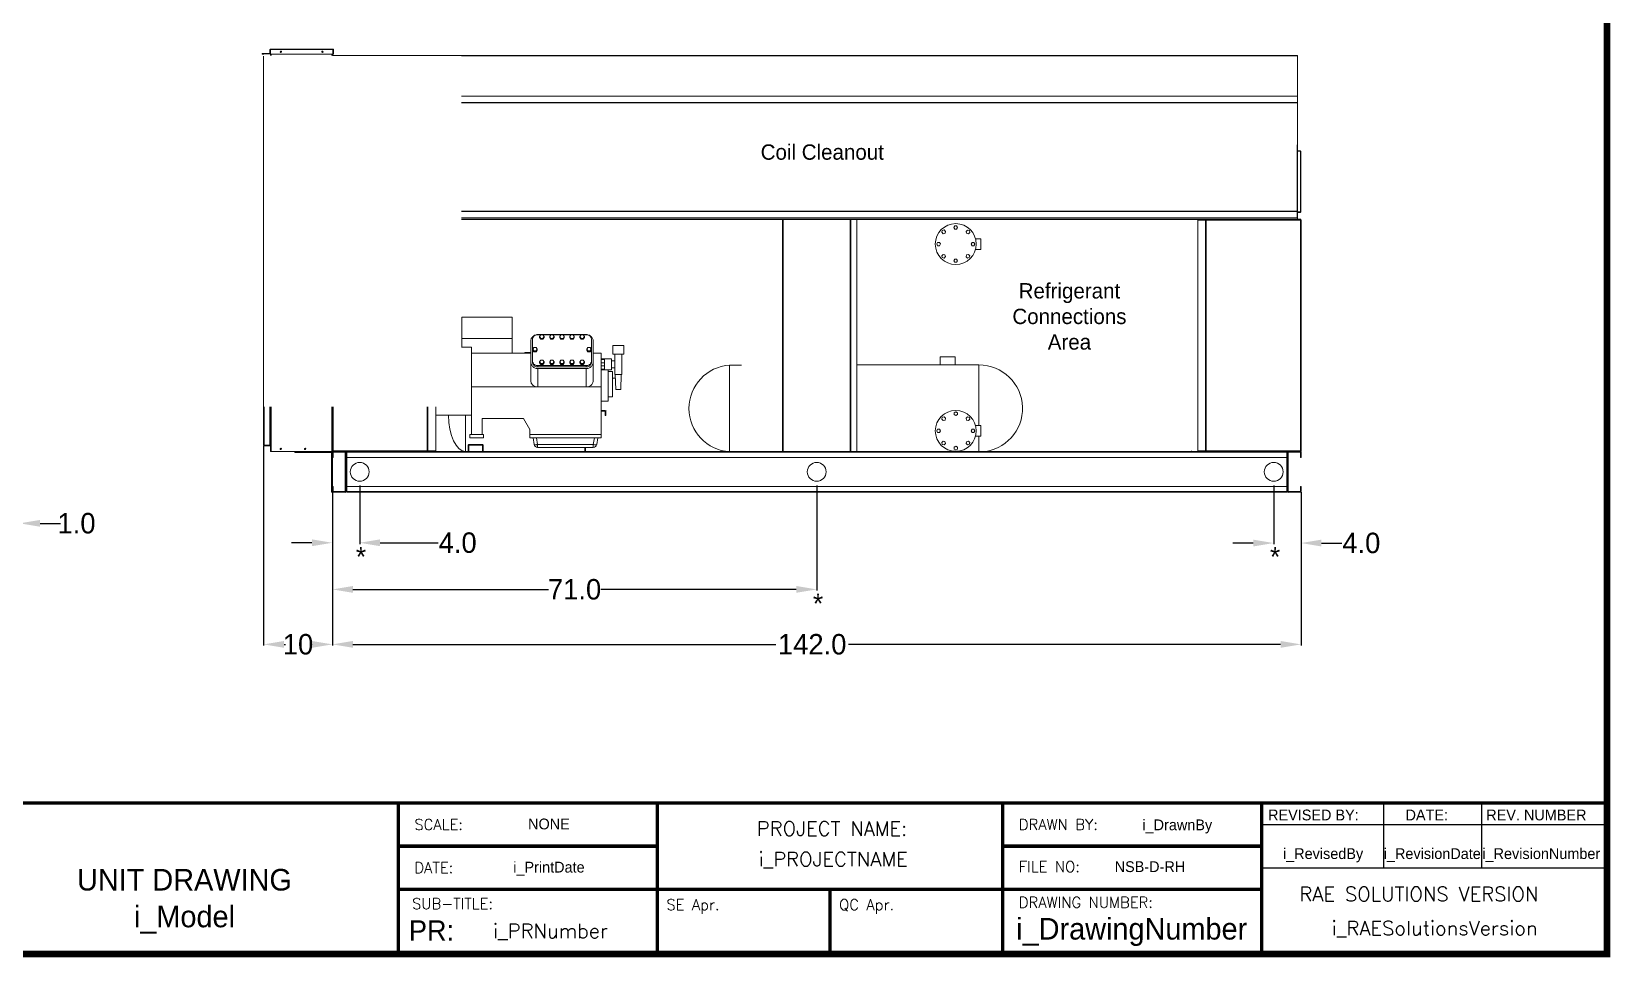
# Model space of a CAD drawing. Header units: inches. Extents: x 2530 to 2947, y -286 to -23.
# Drawn here: x 2711.5 to 2943, y -280.6 to -144.8 of the extents above; entities that cross this region are included whole.
import ezdxf
from ezdxf.enums import TextEntityAlignment as Align

# ---------------------------------------------------------------- set-up
doc = ezdxf.new("R2010")
doc.units = ezdxf.units.IN
doc.header["$MEASUREMENT"] = 0
doc.header["$PDSIZE"] = -1
doc.layers.add('L128', color=7, linetype='Continuous')
doc.styles.add('SIMPLEX', font='SIMPLEX')
doc.dimstyles.get("Standard").update_dxf_attribs({"dimtxt": 3, "dimasz": 3, "dimexe": 0.18, "dimexo": 0.0625, "dimgap": 0.09, "dimtad": 0, "dimtih": 1, "dimtoh": 1, "dimdec": 1, "dimzin": 0, "dimdsep": 46, "dimtxsty": 'Standard', "dimcen": 0.09, "dimadec": 0, "dimazin": 0, "dimtfac": 1, "dimtdec": 1, "dimtofl": 0, "dimtmove": 0, "dimatfit": 3, "dimfxl": 1, "dimtolj": 1, "dimtzin": 0, "dimarcsym": 0})

# ---------------------------------------------------------------- blocks, each defined once
blk = doc.blocks.new('*D8')
at = {"color": 0, "lineweight": -2}
for p, q in [((2755.63, -212.49), (2755.63, -220)), ((2759.63, -213.49), (2759.63, -220)), ((2752.63, -219.82), (2749.63, -219.82)), ((2762.63, -219.82), (2771.15, -219.82))]:
    blk.add_line(p, q, dxfattribs=at)
at = {"color": 0}
for points in [[(2752.63, -219.32), (2752.63, -220.32), (2755.63, -219.82)], [(2762.63, -219.32), (2762.63, -220.32), (2759.63, -219.82)]]:
    blk.add_solid(points, dxfattribs=at)
at = {"layer": 'Defpoints', "color": 0}
for p in [(2755.63, -212.42), (2759.63, -213.42), (2755.63, -219.82)]:
    blk.add_point(p, dxfattribs=at)
at = {"color": 0, "insert": (2773.99, -219.82), "char_height": 3, "attachment_point": 5}
blk.add_mtext('\\A1;4.0', dxfattribs=at)
blk = doc.blocks.new('*D9')
at = {"color": 0, "lineweight": -2}
for p, q in [((2745.55, -205.58), (2745.55, -234.9)), ((2755.63, -212.49), (2755.63, -234.9)), ((2748.55, -234.72), (2748.75, -234.72)), ((2752.63, -234.72), (2752.43, -234.72))]:
    blk.add_line(p, q, dxfattribs=at)
at = {"color": 0}
for points in [[(2748.55, -234.22), (2748.55, -235.22), (2745.55, -234.72)], [(2752.63, -234.22), (2752.63, -235.22), (2755.63, -234.72)]]:
    blk.add_solid(points, dxfattribs=at)
at = {"layer": 'Defpoints', "color": 0}
for p in [(2745.55, -205.52), (2755.63, -212.42), (2745.55, -234.72)]:
    blk.add_point(p, dxfattribs=at)
at = {"color": 0, "insert": (2750.59, -234.72), "char_height": 3, "attachment_point": 5}
blk.add_mtext('\\A1;10', dxfattribs=at)
blk = doc.blocks.new('*D10')
at = {"color": 0, "lineweight": -2}
for p, q in [((2897.62, -212.38), (2897.62, -220.04)), ((2893.62, -213.49), (2893.62, -220.04)), ((2890.62, -219.86), (2887.62, -219.86)), ((2900.62, -219.86), (2903.62, -219.86))]:
    blk.add_line(p, q, dxfattribs=at)
at = {"color": 0}
for points in [[(2890.62, -219.36), (2890.62, -220.36), (2893.62, -219.86)], [(2900.62, -219.36), (2900.62, -220.36), (2897.62, -219.86)]]:
    blk.add_solid(points, dxfattribs=at)
at = {"layer": 'Defpoints', "color": 0}
for p in [(2897.62, -212.32), (2893.62, -213.42), (2897.62, -219.86)]:
    blk.add_point(p, dxfattribs=at)
at = {"color": 0, "insert": (2906.46, -219.86), "char_height": 3, "attachment_point": 5}
blk.add_mtext('\\A1;4.0', dxfattribs=at)
blk = doc.blocks.new('*D11')
at = {"color": 0, "lineweight": -2}
for p, q in [((2755.63, -216.32), (2755.63, -234.9)), ((2897.62, -216.27), (2897.62, -234.9)), ((2758.63, -234.72), (2820.62, -234.72)), ((2894.62, -234.72), (2831.3, -234.72))]:
    blk.add_line(p, q, dxfattribs=at)
at = {"color": 0}
for points in [[(2758.63, -234.22), (2758.63, -235.22), (2755.63, -234.72)], [(2894.62, -234.22), (2894.62, -235.22), (2897.62, -234.72)]]:
    blk.add_solid(points, dxfattribs=at)
at = {"layer": 'Defpoints', "color": 0}
for p in [(2755.63, -216.26), (2897.62, -216.21), (2897.62, -234.72)]:
    blk.add_point(p, dxfattribs=at)
at = {"color": 0, "insert": (2825.96, -234.72), "char_height": 3, "attachment_point": 5}
blk.add_mtext('\\A1;142.0', dxfattribs=at)
blk = doc.blocks.new('*D7')
at = {"color": 0, "lineweight": -2}
for p, q in [((2709.78, -212.55), (2709.78, -217.15)), ((2708.78, -213.49), (2708.78, -217.15)), ((2705.78, -216.97), (2702.78, -216.97)), ((2712.78, -216.97), (2715.78, -216.97))]:
    blk.add_line(p, q, dxfattribs=at)
at = {"color": 0}
for points in [[(2705.78, -216.47), (2705.78, -217.47), (2708.78, -216.97)], [(2712.78, -216.47), (2712.78, -217.47), (2709.78, -216.97)]]:
    blk.add_solid(points, dxfattribs=at)
at = {"layer": 'Defpoints', "color": 0}
for p in [(2709.78, -212.49), (2708.78, -213.42), (2709.78, -216.97)]:
    blk.add_point(p, dxfattribs=at)
at = {"color": 0, "insert": (2718.12, -216.97), "char_height": 3, "attachment_point": 5}
blk.add_mtext('\\A1;1.0', dxfattribs=at)
blk = doc.blocks.new('*D2')
at = {"color": 0, "lineweight": -2}
for p, q in [((2755.63, -212.49), (2755.63, -226.84)), ((2826.62, -213.49), (2826.62, -226.84)), ((2758.63, -226.66), (2787.29, -226.66)), ((2823.62, -226.66), (2794.97, -226.66))]:
    blk.add_line(p, q, dxfattribs=at)
at = {"color": 0}
for points in [[(2758.63, -226.16), (2758.63, -227.16), (2755.63, -226.66)], [(2823.62, -226.16), (2823.62, -227.16), (2826.62, -226.66)]]:
    blk.add_solid(points, dxfattribs=at)
at = {"layer": 'Defpoints', "color": 0}
for p in [(2755.63, -212.42), (2826.62, -213.42), (2826.62, -226.66)]:
    blk.add_point(p, dxfattribs=at)
at = {"color": 0, "insert": (2791.13, -226.66), "char_height": 3, "attachment_point": 5}
blk.add_mtext('\\A1;71.0', dxfattribs=at)

msp = doc.modelspace()

# ---------------------------------------------------------------- linework, layer by layer
at = {"color": 7, "lineweight": 25}
for p, q in [((2942.47, -280.13), (2942.47, -27)), ((2765.28, -257.98), (2891.84, -257.98)), ((2765.28, -280.13), (2765.28, -257.98)), ((2803.25, -257.98), (2803.25, -280.13)), ((2853.87, -257.98), (2853.87, -270.63)), ((2891.84, -257.98), (2891.84, -280.13)), ((2891.84, -257.98), (2942.47, -257.98)), ((2891.84, -257.98), (2891.84, -261.14)), ((2909.71, -257.98), (2909.71, -267.47)), ((2924.09, -257.98), (2924.09, -267.47)), ((2891.84, -261.14), (2942.47, -261.14)), ((2803.25, -264.31), (2765.28, -264.31)), ((2853.87, -264.31), (2891.84, -264.31)), ((2853.87, -270.63), (2853.87, -264.31)), ((2891.84, -267.47), (2942.47, -267.47)), ((2891.84, -270.63), (2765.28, -270.63)), ((2828.56, -270.63), (2828.56, -280.13)), ((2853.87, -270.63), (2853.87, -280.13))]:
    msp.add_line(p, q, dxfattribs=at)
at = {"color": 7, "linetype": 'Continuous', "lineweight": 15}
for p, q in [((2849.91, -175.23), (2850.67, -175.23)), ((2850.67, -175.23), (2850.67, -176.8)), ((2850.67, -176.8), (2849.91, -176.8)), ((2849.91, -202.63), (2850.67, -202.63)), ((2850.67, -202.63), (2850.67, -204.19)), ((2850.67, -204.19), (2849.91, -204.19))]:
    msp.add_line(p, q, dxfattribs=at)
at = {"color": 7}
for p, q in [((2759.63, -211.42), (2759.63, -213.42)), ((2759.63, -211.42), (2759.63, -213.42)), ((2826.62, -211.42), (2826.62, -213.42)), ((2893.62, -211.42), (2893.62, -213.42)), ((2893.62, -211.42), (2893.62, -213.42))]:
    msp.add_line(p, q, dxfattribs=at)
at = {"color": 7, "lineweight": 25}
for points, const_width in [([(2537.47, -280.13), (2942.47, -280.13), (2942.47, -27), (2537.47, -27), (2537.47, -280.13)], 1.01), ([(2942.47, -257.98), (2638.72, -257.98), (2638.72, -280.13)], 0.506), ([(2765.28, -257.98), (2765.28, -280.13)], 0.506), ([(2803.25, -257.98), (2803.25, -280.13)], 0.506), ([(2853.87, -257.98), (2853.87, -280.13)], 0.506), ([(2891.84, -280.13), (2891.84, -257.98), (2942.47, -257.98)], 0.506), ([(2803.25, -264.31), (2765.28, -264.31)], 0.506), ([(2891.84, -264.31), (2853.87, -264.31), (2853.87, -280.13)], 0.506), ([(2891.84, -270.63), (2765.28, -270.63)], 0.506), ([(2828.56, -270.63), (2828.56, -280.13)], 0.506)]:
    msp.add_lwpolyline(points, dxfattribs=dict(at, const_width=const_width))
at = {"color": 7, "linetype": 'Continuous', "lineweight": 15}
for points in [[(2846.71, -173.57), (2846.85, -173.82), (2847.13, -173.82), (2847.27, -173.57), (2847.13, -173.33), (2846.85, -173.33)], [(2844.77, -176), (2844.63, -175.76), (2844.35, -175.76), (2844.21, -176), (2844.35, -176.25), (2844.63, -176.25)], [(2845.43, -174.42), (2845.5, -174.15), (2845.3, -173.95), (2845.03, -174.02), (2844.96, -174.29), (2845.16, -174.49)], [(2848.6, -174.43), (2848.87, -174.5), (2849.07, -174.3), (2849, -174.03), (2848.73, -173.96), (2848.53, -174.16)], [(2849.26, -176.02), (2849.4, -176.26), (2849.68, -176.26), (2849.82, -176.02), (2849.68, -175.77), (2849.4, -175.77)], [(2845.42, -177.59), (2845.15, -177.52), (2844.95, -177.72), (2845.03, -177.99), (2845.3, -178.06), (2845.49, -177.86)], [(2846.71, -178.45), (2846.85, -178.21), (2847.13, -178.21), (2847.27, -178.45), (2847.13, -178.69), (2846.85, -178.69)], [(2848.59, -177.6), (2848.52, -177.87), (2848.72, -178.07), (2848.99, -178), (2849.06, -177.73), (2848.86, -177.53)], [(2845.43, -201.82), (2845.5, -201.55), (2845.3, -201.35), (2845.03, -201.42), (2844.96, -201.69), (2845.16, -201.89)], [(2844.77, -203.4), (2844.63, -203.16), (2844.35, -203.16), (2844.21, -203.4), (2844.35, -203.65), (2844.63, -203.65)], [(2848.6, -201.83), (2848.87, -201.9), (2849.07, -201.7), (2849, -201.43), (2848.73, -201.36), (2848.53, -201.56)], [(2849.26, -203.42), (2849.4, -203.66), (2849.68, -203.66), (2849.82, -203.42), (2849.68, -203.17), (2849.4, -203.17)], [(2845.42, -204.99), (2845.15, -204.92), (2844.95, -205.12), (2845.03, -205.39), (2845.3, -205.46), (2845.49, -205.26)], [(2848.59, -205), (2848.52, -205.27), (2848.72, -205.47), (2848.99, -205.4), (2849.06, -205.13), (2848.86, -204.93)]]:
    msp.add_lwpolyline(points, close=True, dxfattribs=at)
for centre in [(2847.01, -176.01), (2847.01, -203.41)]:
    msp.add_circle(centre, 3, dxfattribs=at)
at = {"color": 7, "lineweight": 25}
msp.add_point((2891.84, -280.13), dxfattribs=at)
at = {"layer": 'L128', "color": 7, "linetype": 'Continuous', "lineweight": 15}
for p, q in [((2745.58, -148.08), (2745.33, -148.09)), ((2745.33, -148.09), (2745.34, -148.16)), ((2745.58, -148.08), (2746.48, -148.04)), ((2745.58, -148.08), (2745.59, -148.15)), ((2745.59, -148.15), (2746.48, -148.11)), ((2746.56, -147.5), (2746.48, -147.5)), ((2746.48, -148.04), (2746.48, -147.5)), ((2746.56, -148.04), (2746.48, -148.04)), ((2746.48, -148.04), (2746.48, -148.11)), ((2746.55, -148.37), (2746.55, -148.04)), ((2746.56, -147.5), (2746.56, -147.42)), ((2746.56, -147.42), (2755.7, -147.42)), ((2755.7, -147.5), (2746.56, -147.5)), ((2746.56, -148.17), (2746.56, -147.5)), ((2746.56, -148.04), (2746.56, -147.5)), ((2746.56, -147.56), (2746.56, -147.56)), ((2755.7, -147.42), (2755.7, -147.5)), ((2755.7, -147.5), (2755.7, -148.17)), ((2755.7, -147.5), (2755.7, -148.17)), ((2755.78, -147.5), (2755.7, -147.5)), ((2755.78, -147.5), (2755.78, -148.17)), ((2745.59, -148.15), (2745.34, -148.16)), ((2745.55, -148.48), (2745.55, -205.52)), ((2745.55, -148.48), (2745.55, -205.52)), ((2755.7, -148.17), (2746.56, -148.17)), ((2746.63, -148.17), (2746.63, -148.37)), ((2755.55, -148.17), (2755.55, -148.37)), ((2755.63, -148.17), (2755.63, -148.37)), ((2755.63, -148.37), (2767.5, -148.37)), ((2755.78, -148.17), (2755.7, -148.17)), ((2767.58, -148.37), (2897.08, -148.37)), ((2774.55, -148.42), (2897.08, -148.42)), ((2897.08, -148.42), (2897.08, -148.37)), ((2897.08, -162.43), (2897.08, -148.42)), ((2774.55, -154.34), (2897.03, -154.34)), ((2774.55, -155.26), (2897.03, -155.26)), ((2774.55, -155.26), (2897.03, -155.26)), ((2774.55, -155.26), (2897.03, -155.26)), ((2774.55, -155.31), (2897.03, -155.31)), ((2897.03, -161.46), (2897.03, -162.38)), ((2897.03, -162.38), (2897.03, -162.43)), ((2897.03, -162.38), (2897.03, -162.38)), ((2897.03, -162.43), (2897.08, -162.43)), ((2897.03, -162.43), (2897.03, -171.21)), ((2897.08, -162.36), (2897.52, -162.36)), ((2897.08, -162.41), (2897.52, -162.41)), ((2897.08, -162.41), (2897.52, -162.41)), ((2897.08, -162.43), (2897.08, -171.21)), ((2897.52, -162.41), (2897.52, -162.36)), ((2897.52, -171.31), (2897.52, -162.41)), ((2897.52, -162.41), (2897.57, -162.41)), ((2897.57, -162.41), (2897.57, -171.31)), ((2774.55, -171.21), (2897.03, -171.21)), ((2774.55, -171.26), (2897.03, -171.26)), ((2774.55, -171.26), (2897.03, -171.26)), ((2897.08, -171.21), (2897.03, -171.21)), ((2897.03, -171.21), (2897.03, -171.26)), ((2897.03, -171.26), (2897.03, -171.26)), ((2897.03, -171.26), (2897.03, -172.18)), ((2897.08, -172.37), (2897.08, -171.21)), ((2774.55, -172.18), (2897.03, -172.18)), ((2774.55, -172.37), (2896.83, -172.37)), ((2774.55, -172.37), (2897.08, -172.37)), ((2774.55, -172.42), (2896.83, -172.42)), ((2821.62, -172.42), (2821.62, -206.42)), ((2821.62, -172.42), (2821.62, -206.42)), ((2821.73, -172.42), (2821.73, -206.42)), ((2831.52, -172.42), (2831.52, -206.42)), ((2831.62, -172.42), (2831.62, -206.42)), ((2831.63, -206.42), (2831.63, -172.42)), ((2832.52, -206.42), (2832.52, -172.42)), ((2882.48, -206.32), (2882.48, -172.53)), ((2882.48, -172.53), (2883.62, -172.53)), ((2883.62, -172.53), (2883.62, -206.32)), ((2883.73, -172.53), (2883.62, -172.53)), ((2883.62, -206.32), (2883.62, -172.53)), ((2883.62, -172.53), (2883.62, -172.53)), ((2883.73, -172.42), (2883.73, -172.53)), ((2883.73, -172.53), (2883.73, -206.32)), ((2897.52, -172.53), (2883.73, -172.53)), ((2896.83, -172.37), (2896.83, -172.42)), ((2896.83, -172.37), (2897.08, -172.37)), ((2896.83, -172.42), (2896.94, -172.42)), ((2897.51, -172.42), (2896.94, -172.42)), ((2897.52, -171.31), (2897.08, -171.31)), ((2897.52, -171.31), (2897.08, -171.31)), ((2897.52, -171.36), (2897.08, -171.36)), ((2897.08, -172.36), (2897.33, -172.36)), ((2897.08, -172.37), (2897.08, -172.42)), ((2897.08, -172.37), (2897.08, -172.37)), ((2897.33, -172.36), (2897.33, -172.42)), ((2897.33, -172.36), (2897.58, -172.36)), ((2897.51, -172.42), (2897.58, -172.42)), ((2897.51, -172.42), (2897.52, -172.42)), ((2897.57, -171.31), (2897.52, -171.31)), ((2897.52, -171.36), (2897.52, -171.31)), ((2897.52, -172.53), (2897.52, -172.42)), ((2897.52, -172.53), (2897.52, -206.32)), ((2897.62, -172.53), (2897.52, -172.53)), ((2897.58, -172.36), (2897.58, -172.42)), ((2897.62, -172.53), (2897.62, -206.32)), ((2774.61, -186.72), (2781.98, -186.72)), ((2774.61, -189.85), (2774.61, -186.72)), ((2781.98, -189.85), (2781.98, -186.72)), ((2792.84, -189.29), (2785.72, -189.29)), ((2792.84, -189.31), (2785.72, -189.31)), ((2786, -189.59), (2786.16, -189.34)), ((2786.16, -189.84), (2786, -189.59)), ((2786, -189.59), (2786, -189.73)), ((2786.16, -189.97), (2786, -189.73)), ((2786.16, -189.34), (2786.48, -189.34)), ((2786.48, -189.34), (2786.65, -189.59)), ((2786.65, -189.59), (2786.48, -189.84)), ((2786.65, -189.73), (2786.48, -189.97)), ((2786.65, -189.59), (2786.65, -189.73)), ((2787.48, -189.59), (2787.64, -189.34)), ((2787.64, -189.84), (2787.48, -189.59)), ((2787.48, -189.59), (2787.48, -189.73)), ((2787.64, -189.97), (2787.48, -189.73)), ((2787.64, -189.34), (2787.96, -189.34)), ((2787.96, -189.34), (2788.13, -189.59)), ((2788.13, -189.59), (2787.96, -189.84)), ((2788.13, -189.73), (2787.96, -189.97)), ((2788.13, -189.59), (2788.13, -189.73)), ((2788.96, -189.59), (2789.12, -189.34)), ((2789.12, -189.84), (2788.96, -189.59)), ((2788.96, -189.59), (2788.96, -189.73)), ((2789.12, -189.97), (2788.96, -189.73)), ((2789.12, -189.34), (2789.45, -189.34)), ((2789.45, -189.34), (2789.61, -189.59)), ((2789.61, -189.59), (2789.45, -189.84)), ((2789.61, -189.73), (2789.45, -189.97)), ((2789.61, -189.59), (2789.61, -189.73)), ((2790.44, -189.59), (2790.6, -189.34)), ((2790.44, -189.59), (2790.44, -189.73)), ((2790.6, -189.84), (2790.44, -189.59)), ((2790.6, -189.97), (2790.44, -189.73)), ((2790.6, -189.34), (2790.93, -189.34)), ((2790.93, -189.34), (2791.09, -189.59)), ((2791.09, -189.59), (2790.93, -189.84)), ((2791.09, -189.73), (2790.93, -189.97)), ((2791.09, -189.59), (2791.09, -189.73)), ((2791.92, -189.59), (2792.08, -189.34)), ((2791.92, -189.59), (2791.92, -189.73)), ((2792.08, -189.84), (2791.92, -189.59)), ((2792.08, -189.97), (2791.92, -189.73)), ((2792.08, -189.34), (2792.41, -189.34)), ((2792.41, -189.34), (2792.57, -189.59)), ((2792.57, -189.59), (2792.41, -189.84)), ((2792.57, -189.73), (2792.41, -189.97)), ((2792.57, -189.59), (2792.57, -189.73)), ((2776.02, -191.11), (2774.55, -191.11)), ((2774.61, -191.11), (2774.61, -189.85)), ((2774.61, -189.85), (2781.98, -189.85)), ((2776.02, -196.18), (2776.02, -191.11)), ((2784.72, -192), (2776.02, -192)), ((2781.98, -192), (2781.98, -189.85)), ((2783.85, -191.93), (2783.85, -192)), ((2783.85, -191.93), (2784.72, -191.93)), ((2784.72, -190.18), (2784.72, -193.38)), ((2784.97, -189.97), (2784.97, -193.17)), ((2785, -191.43), (2785.16, -191.19)), ((2785.16, -191.68), (2785, -191.43)), ((2785, -191.43), (2785, -191.57)), ((2785.16, -191.82), (2785, -191.57)), ((2785.16, -191.19), (2785.49, -191.19)), ((2785.16, -191.68), (2785.16, -191.82)), ((2785.48, -191.69), (2785.16, -191.68)), ((2785.48, -191.82), (2785.16, -191.82)), ((2785.65, -191.44), (2785.48, -191.69)), ((2785.65, -191.57), (2785.48, -191.82)), ((2785.48, -191.69), (2785.48, -191.82)), ((2785.49, -191.19), (2785.65, -191.44)), ((2785.65, -191.44), (2785.65, -191.57)), ((2786.48, -189.84), (2786.16, -189.84)), ((2786.16, -189.84), (2786.16, -189.97)), ((2786.48, -189.97), (2786.16, -189.97)), ((2786.48, -189.84), (2786.48, -189.97)), ((2787.96, -189.84), (2787.64, -189.84)), ((2787.64, -189.84), (2787.64, -189.97)), ((2787.96, -189.97), (2787.64, -189.97)), ((2787.96, -189.84), (2787.96, -189.97)), ((2789.45, -189.84), (2789.12, -189.84)), ((2789.12, -189.84), (2789.12, -189.97)), ((2789.45, -189.97), (2789.12, -189.97)), ((2789.45, -189.84), (2789.45, -189.97)), ((2790.6, -189.84), (2790.6, -189.97)), ((2790.93, -189.84), (2790.6, -189.84)), ((2790.93, -189.97), (2790.6, -189.97)), ((2790.93, -189.84), (2790.93, -189.97)), ((2792.08, -189.84), (2792.08, -189.97)), ((2792.41, -189.84), (2792.08, -189.84)), ((2792.41, -189.97), (2792.08, -189.97)), ((2792.41, -189.84), (2792.41, -189.97)), ((2792.92, -191.44), (2793.08, -191.19)), ((2793.08, -191.69), (2792.92, -191.44)), ((2792.92, -191.44), (2792.92, -191.57)), ((2793.08, -191.82), (2792.92, -191.57)), ((2793.08, -191.19), (2793.4, -191.19)), ((2793.41, -191.68), (2793.08, -191.69)), ((2793.08, -191.69), (2793.08, -191.82)), ((2793.41, -191.82), (2793.08, -191.82)), ((2793.4, -191.19), (2793.57, -191.43)), ((2793.57, -191.43), (2793.41, -191.68)), ((2793.57, -191.57), (2793.41, -191.82)), ((2793.41, -191.68), (2793.41, -191.82)), ((2793.57, -191.43), (2793.57, -191.57)), ((2793.59, -193.17), (2793.59, -189.97)), ((2793.84, -193.38), (2793.84, -190.18)), ((2795.04, -192), (2793.84, -192)), ((2795.04, -196.97), (2795.04, -192)), ((2796.73, -190.91), (2796.73, -192.16)), ((2796.73, -190.91), (2798.35, -190.91)), ((2798.35, -192.16), (2798.35, -190.91)), ((2784.72, -193.38), (2784.72, -196.08)), ((2784.97, -193.17), (2784.97, -193.38)), ((2785.72, -193.84), (2785.72, -194.04)), ((2785.72, -193.84), (2792.84, -193.84)), ((2785.72, -194.04), (2792.84, -194.04)), ((2785.72, -194.26), (2792.84, -194.26)), ((2785.72, -194.26), (2785.72, -196.97)), ((2786, -193.28), (2786.16, -193.03)), ((2786, -193.28), (2786, -193.42)), ((2786.16, -193.53), (2786, -193.28)), ((2786.16, -193.67), (2786, -193.42)), ((2786.16, -193.03), (2786.48, -193.03)), ((2786.16, -193.53), (2786.16, -193.67)), ((2786.48, -193.53), (2786.16, -193.53)), ((2786.48, -193.67), (2786.16, -193.67)), ((2786.48, -193.03), (2786.65, -193.28)), ((2786.65, -193.28), (2786.48, -193.53)), ((2786.65, -193.42), (2786.48, -193.67)), ((2786.48, -193.53), (2786.48, -193.67)), ((2786.65, -193.28), (2786.65, -193.42)), ((2787.48, -193.28), (2787.64, -193.03)), ((2787.64, -193.53), (2787.48, -193.28)), ((2787.48, -193.28), (2787.48, -193.42)), ((2787.64, -193.67), (2787.48, -193.42)), ((2787.64, -193.03), (2787.96, -193.03)), ((2787.96, -193.53), (2787.64, -193.53)), ((2787.64, -193.53), (2787.64, -193.67)), ((2787.96, -193.67), (2787.64, -193.67)), ((2787.96, -193.03), (2788.13, -193.28)), ((2788.13, -193.28), (2787.96, -193.53)), ((2788.13, -193.42), (2787.96, -193.67)), ((2787.96, -193.53), (2787.96, -193.67)), ((2788.13, -193.28), (2788.13, -193.42)), ((2788.96, -193.28), (2789.12, -193.03)), ((2789.12, -193.53), (2788.96, -193.28)), ((2788.96, -193.28), (2788.96, -193.42)), ((2789.12, -193.67), (2788.96, -193.42)), ((2789.12, -193.03), (2789.45, -193.03)), ((2789.12, -193.53), (2789.12, -193.67)), ((2789.45, -193.53), (2789.12, -193.53)), ((2789.45, -193.67), (2789.12, -193.67)), ((2789.45, -193.03), (2789.61, -193.28)), ((2789.61, -193.28), (2789.45, -193.53)), ((2789.61, -193.42), (2789.45, -193.67)), ((2789.45, -193.53), (2789.45, -193.67)), ((2789.61, -193.28), (2789.61, -193.42)), ((2790.44, -193.28), (2790.6, -193.03)), ((2790.6, -193.53), (2790.44, -193.28)), ((2790.44, -193.28), (2790.44, -193.42)), ((2790.6, -193.67), (2790.44, -193.42)), ((2790.6, -193.03), (2790.93, -193.03)), ((2790.93, -193.53), (2790.6, -193.53)), ((2790.6, -193.53), (2790.6, -193.67)), ((2790.93, -193.67), (2790.6, -193.67)), ((2790.93, -193.03), (2791.09, -193.28)), ((2791.09, -193.28), (2790.93, -193.53)), ((2791.09, -193.42), (2790.93, -193.67)), ((2790.93, -193.53), (2790.93, -193.67)), ((2791.09, -193.28), (2791.09, -193.42)), ((2791.92, -193.28), (2792.08, -193.03)), ((2791.92, -193.28), (2791.92, -193.42)), ((2792.08, -193.53), (2791.92, -193.28)), ((2792.08, -193.67), (2791.92, -193.42)), ((2792.08, -193.03), (2792.41, -193.03)), ((2792.08, -193.53), (2792.08, -193.67)), ((2792.41, -193.53), (2792.08, -193.53)), ((2792.41, -193.67), (2792.08, -193.67)), ((2792.41, -193.03), (2792.57, -193.28)), ((2792.57, -193.28), (2792.41, -193.53)), ((2792.57, -193.42), (2792.41, -193.67)), ((2792.41, -193.53), (2792.41, -193.67)), ((2792.57, -193.28), (2792.57, -193.42)), ((2792.84, -193.84), (2792.84, -194.04)), ((2792.84, -194.26), (2792.84, -196.97)), ((2793.59, -193.17), (2793.59, -193.38)), ((2793.84, -193.38), (2793.84, -196.08)), ((2796.54, -192.85), (2795.04, -192.85)), ((2795.54, -192.95), (2795.04, -192.95)), ((2795.54, -193.44), (2795.04, -193.44)), ((2795.54, -193.87), (2795.04, -193.87)), ((2795.54, -194.36), (2795.04, -194.36)), ((2795.54, -192.95), (2795.54, -193.44)), ((2795.54, -193.44), (2795.54, -193.87)), ((2795.54, -193.87), (2795.54, -194.36)), ((2796.54, -192.85), (2796.54, -194.47)), ((2797.04, -193.16), (2796.54, -193.16)), ((2796.54, -194.16), (2797.04, -194.16)), ((2796.73, -192.16), (2798.35, -192.16)), ((2797.04, -193.33), (2797.04, -192.16)), ((2797.04, -193.33), (2797.04, -193.99)), ((2797.04, -195.16), (2797.04, -193.99)), ((2798.04, -195.16), (2798.04, -192.16)), ((2813.85, -193.76), (2813.85, -206.48)), ((2813.85, -193.76), (2815.62, -193.76)), ((2832.52, -193.74), (2850.41, -193.74)), ((2850.41, -193.74), (2850.41, -202.63)), ((2776.02, -196.18), (2776.02, -196.97)), ((2795.04, -194.47), (2796.54, -194.47)), ((2796.04, -194.47), (2796.04, -199.05)), ((2796.67, -194.68), (2796.04, -194.68)), ((2796.67, -194.68), (2796.67, -198.42)), ((2797.12, -195.67), (2796.67, -195.67)), ((2797.04, -195.16), (2798.04, -195.16)), ((2797.1, -195.16), (2797.18, -197.33)), ((2797.9, -197.33), (2797.98, -195.16)), ((2776.02, -196.97), (2776.02, -203.92)), ((2785.72, -196.97), (2776.02, -196.97)), ((2785.72, -196.97), (2792.84, -196.97)), ((2795.04, -196.97), (2792.84, -196.97)), ((2795.04, -203.92), (2795.04, -196.97)), ((2796.04, -198.42), (2796.67, -198.42)), ((2797.9, -197.33), (2797.18, -197.33)), ((2745.63, -199.87), (2745.63, -205.52)), ((2745.63, -199.87), (2745.63, -205.52)), ((2746.48, -205.02), (2746.48, -199.87)), ((2746.48, -199.87), (2746.48, -205.52)), ((2746.48, -205.02), (2746.48, -199.87)), ((2746.48, -199.87), (2746.48, -205.52)), ((2746.55, -206.42), (2746.55, -199.87)), ((2746.55, -206.42), (2746.55, -199.87)), ((2746.63, -199.87), (2746.63, -206.42)), ((2746.63, -199.87), (2746.63, -206.42)), ((2755.55, -199.87), (2755.55, -206.42)), ((2755.63, -199.87), (2755.63, -206.42)), ((2755.73, -199.87), (2755.73, -206.32)), ((2769.52, -199.87), (2769.52, -206.32)), ((2769.63, -199.87), (2769.63, -206.32)), ((2769.63, -206.32), (2769.63, -199.87)), ((2770.77, -206.32), (2770.77, -199.87)), ((2770.77, -201.11), (2776.02, -201.11)), ((2775.14, -201.11), (2775.14, -206.42)), ((2775.15, -201.11), (2775.15, -206.42)), ((2775.16, -201.11), (2775.16, -206.42)), ((2795.04, -199.05), (2796.04, -199.05)), ((2795.04, -200.42), (2795.25, -200.42)), ((2795.04, -200.53), (2795.25, -200.53)), ((2795.25, -200.42), (2795.25, -200.53)), ((2795.63, -200.42), (2795.25, -200.42)), ((2795.63, -200.53), (2795.25, -200.53)), ((2795.63, -200.42), (2795.63, -200.53)), ((2795.63, -200.53), (2795.73, -200.53)), ((2795.63, -201.17), (2795.63, -200.53)), ((2795.73, -201.17), (2795.63, -201.17)), ((2795.73, -201.17), (2795.73, -200.53)), ((2777.56, -201.58), (2781.43, -201.58)), ((2777.56, -203.92), (2777.56, -201.58)), ((2781.43, -201.58), (2783.64, -201.58)), ((2783.64, -201.58), (2784.55, -203.21)), ((2784.55, -203.21), (2784.55, -203.92)), ((2745.55, -205.52), (2745.63, -205.52)), ((2745.63, -205.52), (2746.48, -205.52)), ((2745.63, -205.52), (2745.63, -205.59)), ((2745.63, -205.52), (2746.55, -205.52)), ((2745.63, -205.59), (2746.55, -205.59)), ((2746.48, -205.02), (2746.55, -205.02)), ((2746.48, -205.02), (2746.48, -205.52)), ((2746.48, -205.52), (2746.55, -205.52)), ((2746.48, -205.52), (2746.48, -205.52)), ((2775.63, -205.53), (2775.52, -205.53)), ((2775.52, -205.53), (2775.52, -206.42)), ((2775.63, -205.42), (2775.63, -205.53)), ((2777.63, -205.42), (2775.63, -205.42)), ((2777.63, -205.53), (2775.63, -205.53)), ((2775.63, -205.53), (2775.63, -206.42)), ((2775.79, -204.42), (2775.79, -203.92)), ((2775.79, -203.92), (2777.79, -203.92)), ((2777.79, -204.42), (2775.79, -204.42)), ((2777.63, -205.53), (2777.63, -205.42)), ((2777.73, -205.53), (2777.63, -205.53)), ((2777.63, -206.42), (2777.63, -205.53)), ((2777.73, -206.42), (2777.73, -205.53)), ((2777.79, -203.92), (2777.79, -204.42)), ((2784.55, -203.92), (2795.04, -203.92)), ((2784.55, -204.42), (2784.55, -203.92)), ((2784.55, -204.42), (2795.04, -204.42)), ((2785.22, -205.42), (2785.04, -204.42)), ((2785.53, -204.42), (2785.71, -205.42)), ((2785.71, -205.42), (2793.87, -205.42)), ((2785.71, -205.42), (2785.71, -205.83)), ((2793.87, -205.83), (2785.71, -205.83)), ((2792.63, -206.42), (2792.63, -205.83)), ((2792.73, -206.42), (2792.73, -205.83)), ((2793.87, -205.42), (2794.05, -204.42)), ((2793.87, -205.83), (2793.87, -205.42)), ((2794.54, -204.42), (2794.37, -205.42)), ((2795.04, -204.42), (2795.04, -203.92)), ((2850.41, -204.19), (2850.41, -206.48)), ((2746.63, -206.42), (2746.55, -206.42)), ((2755.55, -206.42), (2746.63, -206.42)), ((2750.13, -206.42), (2750.13, -206.56)), ((2755.49, -206.56), (2750.13, -206.56)), ((2754.13, -206.56), (2753.63, -206.56)), ((2755.49, -206.42), (2755.49, -212.42)), ((2755.49, -206.42), (2755.49, -212.42)), ((2755.63, -206.42), (2755.55, -206.42)), ((2755.63, -206.32), (2755.73, -206.32)), ((2755.63, -206.42), (2755.63, -206.53)), ((2755.73, -206.53), (2755.63, -206.53)), ((2755.63, -206.53), (2755.63, -207.3)), ((2755.63, -207.3), (2755.63, -211.55)), ((2755.73, -207.3), (2755.63, -207.3)), ((2755.73, -206.32), (2769.52, -206.32)), ((2755.73, -206.32), (2755.73, -206.42)), ((2755.73, -206.42), (2755.73, -206.53)), ((2757.52, -206.42), (2755.73, -206.42)), ((2757.52, -206.53), (2755.73, -206.53)), ((2755.73, -206.53), (2755.73, -207.3)), ((2757.52, -206.42), (2769.52, -206.42)), ((2757.52, -206.53), (2757.52, -206.42)), ((2757.52, -212.32), (2757.52, -206.53)), ((2757.63, -206.53), (2757.52, -206.53)), ((2757.63, -206.53), (2757.63, -212.32)), ((2757.63, -206.53), (2757.73, -206.53)), ((2895.52, -206.42), (2757.73, -206.42)), ((2757.73, -206.42), (2757.73, -206.53)), ((2895.52, -206.53), (2757.73, -206.53)), ((2757.73, -206.53), (2757.73, -207.3)), ((2757.73, -206.53), (2757.73, -212.32)), ((2757.73, -206.53), (2757.73, -206.53)), ((2895.52, -207.3), (2757.73, -207.3)), ((2757.73, -211.55), (2757.73, -207.3)), ((2769.52, -206.32), (2769.52, -206.42)), ((2769.52, -206.32), (2769.63, -206.32)), ((2769.63, -206.32), (2769.63, -206.32)), ((2769.63, -206.32), (2770.77, -206.32)), ((2775.14, -206.42), (2775.15, -206.42)), ((2775.15, -206.42), (2775.16, -206.42)), ((2832.52, -206.42), (2820.73, -206.42)), ((2881.54, -206.42), (2881.54, -206.32)), ((2881.55, -206.42), (2881.55, -206.32)), ((2883.62, -206.32), (2882.48, -206.32)), ((2883.54, -206.32), (2883.61, -206.32)), ((2883.54, -206.32), (2883.54, -206.32)), ((2883.54, -206.32), (2883.54, -206.32)), ((2883.54, -206.32), (2883.54, -206.32)), ((2883.54, -206.32), (2883.54, -206.32)), ((2883.54, -206.32), (2883.54, -206.32)), ((2883.54, -206.32), (2883.54, -206.32)), ((2883.54, -206.32), (2883.54, -206.32)), ((2883.54, -206.32), (2883.54, -206.32)), ((2883.55, -206.32), (2883.55, -206.32)), ((2883.61, -206.32), (2883.73, -206.32)), ((2883.61, -206.42), (2883.61, -206.32)), ((2883.73, -206.32), (2883.62, -206.32)), ((2883.62, -206.32), (2883.62, -206.32)), ((2897.52, -206.32), (2883.73, -206.32)), ((2883.73, -206.32), (2883.73, -206.42)), ((2895.73, -206.42), (2883.73, -206.42)), ((2895.52, -206.42), (2895.52, -206.53)), ((2895.56, -206.43), (2895.52, -206.43)), ((2895.52, -206.53), (2895.52, -207.3)), ((2895.62, -206.53), (2895.52, -206.53)), ((2895.52, -212.32), (2895.52, -206.53)), ((2895.52, -206.53), (2895.52, -206.53)), ((2895.52, -211.55), (2895.52, -207.3)), ((2895.56, -206.43), (2895.56, -206.53)), ((2895.62, -212.32), (2895.62, -206.53)), ((2895.73, -206.53), (2895.62, -206.53)), ((2895.73, -206.42), (2895.73, -206.53)), ((2895.73, -206.42), (2897.52, -206.42)), ((2895.73, -212.32), (2895.73, -206.53)), ((2895.73, -206.53), (2897.52, -206.53)), ((2897.62, -206.32), (2897.52, -206.32)), ((2897.52, -206.32), (2897.52, -206.42)), ((2897.52, -206.42), (2897.62, -206.42)), ((2897.52, -206.53), (2897.52, -206.42)), ((2897.62, -206.53), (2897.52, -206.53)), ((2897.52, -206.53), (2897.52, -207.3)), ((2897.52, -207.3), (2897.62, -207.3)), ((2897.62, -206.42), (2897.62, -206.32)), ((2897.62, -206.32), (2897.62, -206.32)), ((2897.62, -206.53), (2897.62, -207.3)), ((2755.49, -212.42), (2755.63, -212.42)), ((2755.49, -212.42), (2755.49, -212.42)), ((2755.63, -211.55), (2755.73, -211.55)), ((2755.63, -211.55), (2755.63, -212.32)), ((2755.63, -212.32), (2755.63, -212.42)), ((2755.63, -212.32), (2755.73, -212.32)), ((2755.73, -211.55), (2755.73, -212.32)), ((2755.73, -212.32), (2755.73, -212.42)), ((2755.73, -212.32), (2757.52, -212.32)), ((2755.73, -212.42), (2757.52, -212.42)), ((2757.52, -212.32), (2757.63, -212.32)), ((2757.52, -212.42), (2757.52, -212.32)), ((2757.63, -212.32), (2757.73, -212.32)), ((2895.52, -211.55), (2757.73, -211.55)), ((2757.73, -211.55), (2757.73, -212.32)), ((2895.52, -212.32), (2757.73, -212.32)), ((2757.73, -212.32), (2757.73, -212.42)), ((2757.73, -212.32), (2757.73, -212.32)), ((2895.52, -212.42), (2757.73, -212.42)), ((2895.52, -211.55), (2895.52, -212.32)), ((2895.52, -212.32), (2895.52, -212.42)), ((2895.62, -212.32), (2895.52, -212.32)), ((2895.52, -212.32), (2895.52, -212.32)), ((2895.62, -212.32), (2895.73, -212.32)), ((2895.73, -212.32), (2895.73, -212.42)), ((2897.52, -212.32), (2895.73, -212.32)), ((2897.52, -212.42), (2895.73, -212.42)), ((2897.52, -211.55), (2897.52, -212.32)), ((2897.62, -211.55), (2897.52, -211.55)), ((2897.52, -212.32), (2897.62, -212.32)), ((2897.52, -212.42), (2897.52, -212.32)), ((2897.62, -211.55), (2897.62, -212.32))]:
    msp.add_line(p, q, dxfattribs=at)
at = {"layer": 'L128', "color": 7, "linetype": 'Continuous', "lineweight": 15, "flags": 128}
for points in [[(2785.72, -189.29), (2785.6, -189.3), (2785.48, -189.32), (2785.37, -189.35), (2785.26, -189.39), (2785.15, -189.45), (2785.06, -189.51), (2784.97, -189.59), (2784.9, -189.67), (2784.84, -189.77), (2784.79, -189.86), (2784.75, -189.97), (2784.73, -190.07), (2784.72, -190.18)], [(2785.72, -189.31), (2785.62, -189.31), (2785.51, -189.33), (2785.41, -189.37), (2785.32, -189.41), (2785.23, -189.47), (2785.16, -189.54), (2785.09, -189.61), (2785.04, -189.7), (2785, -189.78), (2784.98, -189.88), (2784.97, -189.97)], [(2793.84, -190.18), (2793.84, -190.07), (2793.82, -189.97), (2793.78, -189.86), (2793.73, -189.77), (2793.67, -189.67), (2793.59, -189.59), (2793.51, -189.51), (2793.41, -189.45), (2793.31, -189.39), (2793.2, -189.35), (2793.08, -189.32), (2792.96, -189.3), (2792.84, -189.29)], [(2793.59, -189.97), (2793.59, -189.88), (2793.56, -189.78), (2793.53, -189.7), (2793.48, -189.61), (2793.41, -189.54), (2793.34, -189.47), (2793.25, -189.41), (2793.16, -189.37), (2793.06, -189.33), (2792.95, -189.31), (2792.84, -189.31)], [(2784.72, -193.38), (2784.73, -193.48), (2784.75, -193.59), (2784.79, -193.69), (2784.84, -193.79), (2784.9, -193.88), (2784.97, -193.97), (2785.06, -194.04), (2785.15, -194.11), (2785.26, -194.16), (2785.37, -194.21), (2785.48, -194.24), (2785.6, -194.26), (2785.72, -194.26)], [(2784.97, -193.17), (2784.98, -193.27), (2785, -193.36), (2785.04, -193.45), (2785.09, -193.53), (2785.16, -193.61), (2785.23, -193.67), (2785.32, -193.73), (2785.41, -193.78), (2785.51, -193.81), (2785.62, -193.83), (2785.72, -193.84)], [(2784.97, -193.38), (2784.98, -193.47), (2785, -193.56), (2785.04, -193.65), (2785.09, -193.74), (2785.16, -193.81), (2785.23, -193.88), (2785.32, -193.94), (2785.41, -193.98), (2785.51, -194.02), (2785.62, -194.04), (2785.72, -194.04)], [(2792.84, -193.84), (2792.95, -193.83), (2793.06, -193.81), (2793.16, -193.78), (2793.25, -193.73), (2793.34, -193.67), (2793.41, -193.61), (2793.48, -193.53), (2793.53, -193.45), (2793.56, -193.36), (2793.59, -193.27), (2793.59, -193.17)], [(2792.84, -194.04), (2792.95, -194.04), (2793.06, -194.02), (2793.16, -193.98), (2793.25, -193.94), (2793.34, -193.88), (2793.41, -193.81), (2793.48, -193.74), (2793.53, -193.65), (2793.56, -193.56), (2793.59, -193.47), (2793.59, -193.38)], [(2792.84, -194.26), (2792.96, -194.26), (2793.08, -194.24), (2793.2, -194.21), (2793.31, -194.16), (2793.41, -194.11), (2793.51, -194.04), (2793.59, -193.97), (2793.67, -193.88), (2793.73, -193.79), (2793.78, -193.69), (2793.82, -193.59), (2793.84, -193.48), (2793.84, -193.38)], [(2784.72, -196.08), (2784.73, -196.19), (2784.75, -196.3), (2784.79, -196.4), (2784.84, -196.5), (2784.9, -196.59), (2784.97, -196.67), (2785.06, -196.75), (2785.15, -196.81), (2785.26, -196.87), (2785.37, -196.91), (2785.48, -196.94), (2785.6, -196.96), (2785.72, -196.97)], [(2792.84, -196.97), (2792.96, -196.96), (2793.08, -196.94), (2793.2, -196.91), (2793.31, -196.87), (2793.41, -196.81), (2793.51, -196.75), (2793.59, -196.67), (2793.67, -196.59), (2793.73, -196.5), (2793.78, -196.4), (2793.82, -196.3), (2793.84, -196.19), (2793.84, -196.08)], [(2785.22, -205.42), (2785.23, -205.43), (2785.25, -205.44), (2785.29, -205.45), (2785.34, -205.45), (2785.4, -205.45), (2785.47, -205.45), (2785.54, -205.44), (2785.62, -205.43), (2785.71, -205.42)], [(2793.87, -205.42), (2793.96, -205.43), (2794.04, -205.44), (2794.11, -205.45), (2794.18, -205.45), (2794.24, -205.45), (2794.29, -205.45), (2794.33, -205.44), (2794.36, -205.43), (2794.37, -205.42)], [(2883.61, -206.43), (2883.61, -206.41), (2883.61, -206.39), (2883.61, -206.37), (2883.61, -206.35), (2883.61, -206.34), (2883.61, -206.33), (2883.61, -206.32), (2883.61, -206.32)]]:
    msp.add_lwpolyline(points, dxfattribs=at)
at = {"layer": 'L128', "color": 7, "linetype": 'Continuous', "lineweight": 15}
for points in [[(2846.91, -192.55), (2844.7, -192.55), (2844.7, -193.74), (2846.91, -193.74)], [(2845.43, -201.82), (2845.5, -201.55), (2845.3, -201.35), (2845.03, -201.42), (2844.96, -201.69), (2845.16, -201.89)], [(2847.02, -201.17), (2847.26, -201.03), (2847.26, -200.75), (2847.02, -200.61), (2846.78, -200.75), (2846.78, -201.03)], [(2848.6, -201.83), (2848.87, -201.9), (2849.07, -201.7), (2849, -201.43), (2848.73, -201.36), (2848.53, -201.56)], [(2845.42, -204.99), (2845.15, -204.92), (2844.95, -205.12), (2845.03, -205.39), (2845.3, -205.46), (2845.49, -205.26)], [(2847.01, -205.65), (2846.76, -205.79), (2846.76, -206.07), (2847.01, -206.21), (2847.25, -206.07), (2847.25, -205.79)], [(2848.59, -205), (2848.52, -205.27), (2848.72, -205.47), (2848.99, -205.4), (2849.06, -205.13), (2848.86, -204.93)]]:
    msp.add_lwpolyline(points, close=True, dxfattribs=at)
for centre, radius in [((2748.09, -147.8), 0.0995), ((2754.17, -147.8), 0.0995), ((2847.01, -203.41), 3), ((2748.05, -206.05), 0.0995), ((2751.63, -206.05), 0.0995), ((2759.63, -209.42), 1.38), ((2826.62, -209.42), 1.38), ((2893.62, -209.42), 1.38)]:
    msp.add_circle(centre, radius, dxfattribs=at)
for centre, radius, start, end in [((2746.56, -147.5), 0.0757, 90, 180), ((2746.48, -148.04), 0.001, 272.5, 0), ((2746.48, -148.04), 0.0757, 272.5, 343.347), ((2746.56, -147.5), 0.001, 90, 180), ((2755.7, -147.5), 0.0757, 0, 90), ((2755.7, -147.5), 0.001, 0, 90), ((2897.52, -162.41), 0.0488, 0, 90), ((2897.52, -162.41), 0.001, 0, 90), ((2897.52, -171.31), 0.001, 270, 0), ((2897.52, -171.31), 0.0488, 270, 0), ((2814.26, -200.12), 6.37, 93.642, 266.358), ((2850.41, -200.12), 6.38, 273.642, 90), ((2795.63, -200.53), 0.106, 0, 90), ((2795.63, -200.53), 0.001, 0, 90), ((2745.63, -205.52), 0.0757, 180, 270), ((2745.63, -205.52), 0.001, 180, 270), ((2775.63, -205.53), 0.106, 90, 180), ((2775.63, -205.53), 0.001, 90, 180), ((2777.63, -205.53), 0.106, 0, 90), ((2777.63, -205.53), 0.001, 0, 90), ((2785.71, -205.33), 0.5, 190, 270), ((2793.87, -205.33), 0.5, 270, 350), ((2755.73, -206.53), 0.106, 90, 180), ((2755.73, -206.53), 0.001, 90, 180), ((2757.52, -206.53), 0.106, 360, 90), ((2757.52, -206.53), 0.001, 0, 90), ((2895.73, -206.53), 0.106, 90, 180), ((2895.73, -206.53), 0.001, 90, 180), ((2897.52, -206.53), 0.106, 0, 90), ((2897.52, -206.53), 0.001, 0, 90), ((2755.73, -212.32), 0.106, 180, 270), ((2755.73, -212.32), 0.001, 180, 270), ((2757.52, -212.32), 0.001, 270, 0), ((2757.52, -212.32), 0.106, 270, 0), ((2895.73, -212.32), 0.106, 180, 270), ((2895.73, -212.32), 0.001, 180, 270), ((2897.52, -212.32), 0.001, 270, 0), ((2897.52, -212.32), 0.106, 270, 0)]:
    msp.add_arc(centre, radius, start, end, dxfattribs=at)
msp.add_ellipse((2775.15, -201.05), major_axis=(0, 5.38), ratio=0.465116, start_param=1.582424, end_param=3.136731, dxfattribs=at)
for points, knots in [([(2897.52, -172.53), (2897.52, -172.51), (2897.51, -172.49), (2897.51, -172.45), (2897.51, -172.43), (2897.51, -172.42), (2897.51, -172.42)], [0, 0, 0, 0, 0.249999, 0.500009, 0.749998, 1, 1, 1, 1]), ([(2897.52, -172.42), (2897.53, -172.42), (2897.56, -172.43), (2897.59, -172.45), (2897.62, -172.49), (2897.62, -172.51), (2897.62, -172.53)], [0, 0, 0, 0, 0.249989, 0.499993, 0.749997, 1, 1, 1, 1]), ([(2755.63, -206.32), (2755.63, -206.33), (2755.63, -206.36), (2755.66, -206.4), (2755.69, -206.42), (2755.72, -206.42), (2755.73, -206.42)], [0, 0, 0, 0, 0.250001, 0.5, 0.75, 1, 1, 1, 1]), ([(2755.73, -206.42), (2755.73, -206.42), (2755.73, -206.42), (2755.73, -206.4), (2755.73, -206.36), (2755.73, -206.33), (2755.73, -206.32)], [0, 0, 0, 0, 0.250001, 0.499999, 0.75, 1, 1, 1, 1]), ([(2897.51, -206.42), (2897.51, -206.42), (2897.51, -206.42), (2897.51, -206.4), (2897.51, -206.36), (2897.52, -206.33), (2897.52, -206.32)], [0, 0, 0, 0, 0.250001, 0.499999, 0.75, 1, 1, 1, 1]), ([(2897.62, -206.32), (2897.62, -206.33), (2897.62, -206.36), (2897.59, -206.4), (2897.56, -206.42), (2897.53, -206.42), (2897.52, -206.42)], [0, 0, 0, 0, 0.250005, 0.499999, 0.750011, 1, 1, 1, 1])]:
    msp.add_open_spline(points, degree=3, knots=knots, dxfattribs=at)

# ---------------------------------------------------------------- texts
at = {"color": 7, "text_generation_flag": 2}
for p in [(2760.57, -223.31), (2894.57, -223.31), (2827.57, -230.17)]:
    msp.add_text('*', height=2.89, dxfattribs=at).set_placement(p)
at = {"color": 7, "lineweight": 25}
for s, p in [('REVISED BY:', (2892.79, -260.53)), ('DATE:', (2912.94, -260.53)), ('REV. NUMBER', (2924.77, -260.53))]:
    msp.add_text(s, height=1.582, dxfattribs=at).set_placement(p)
at = {"color": 7, "lineweight": 25, "style": 'SIMPLEX'}
for s, height, p in [('SCALE:', 1.582, (2767.65, -261.93)), ('DRAWN BY:', 1.582, (2856.25, -261.93)), ('DATE:', 1.582, (2767.65, -268.26)), ('FILE NO:', 1.582, (2856.25, -268.11)), ('RAE SOLUTIONS VERSION', 2.1009, (2897.39, -272.4)), ('SUB-TITLE:', 1.582, (2767.31, -273.54)), ('SE Apr.', 1.582, (2804.59, -273.69)), ('QC Apr.', 1.582, (2829.91, -273.69)), ('DRAWING NUMBER:', 1.582, (2856.25, -273.35))]:
    msp.add_text(s, height=height, dxfattribs=at).set_placement(p)
at = {"color": 7, "lineweight": 25}
for s, height, p in [('NONE', 1.582, (2787.37, -261.85)), ('i_DrawnBy', 1.582, (2879.48, -261.98)), ('i_RevisedBy', 1.582, (2900.85, -266.2)), ('i_RevisionDate', 1.582, (2916.86, -266.2)), ('i_RevisionNumber', 1.582, (2932.84, -266.2)), ('UNIT DRAWING', 3.1641, (2733.94, -270.82)), ('i_PrintDate', 1.582, (2787.37, -268.18)), ('NSB-D-RH', 1.582, (2875.47, -268.11)), ('i_Model', 3.164, (2733.94, -276.21)), ('i_DrawingNumber', 3.1641, (2872.8, -278.01))]:
    msp.add_text(s, height=height, dxfattribs=at).set_placement(p, align=Align.CENTER)
at = {"color": 7, "lineweight": 25, "style": 'SIMPLEX'}
for s, height, p in [('PROJECT NAME:', 2.1009, (2828.88, -262.78)), ('i_PROJECTNAME', 2.1009, (2829.04, -267.27)), ('i_RAESolutionsVersion', 2.1009, (2917.21, -277.39)), ('i_PRNumber', 2.101, (2787.59, -277.79))]:
    msp.add_text(s, height=height, dxfattribs=at).set_placement(p, align=Align.CENTER)
at = {"color": 7, "lineweight": 25}
msp.add_text('PR:', height=2.966, dxfattribs=at).set_placement((2773.46, -278.16), align=Align.RIGHT)
at = {"color": 7, "char_height": 2.25, "attachment_point": 8}
for s, insert in [('Coil Cleanout', (2827.44, -163.68)), ('Refrigerant\\PConnections\\PArea', (2863.67, -191.53))]:
    msp.add_mtext(s, dxfattribs=dict(at, insert=insert))

# ---------------------------------------------------------------- dimensions: what is measured, and where the dimension line sits
at = {"color": 7}
dim = msp.add_linear_dim(base=(2745.55, -234.72), p1=(2755.63, -212.42), p2=(2745.55, -205.52), text='10', dimstyle='Standard', dxfattribs=at)
dim.commit()
dim.dimension.update_dxf_attribs({"geometry": '*D9', "text_midpoint": (2750.59, -234.72)})
for base, p1, p2, picture, middle in [((2709.78, -216.97), (2708.78, -213.42), (2709.78, -212.49), '*D7', (2718.12, -216.97)), ((2897.62, -219.86), (2893.62, -213.42), (2897.62, -212.32), '*D10', (2906.46, -219.86))]:
    dim = msp.add_linear_dim(base=base, p1=p1, p2=p2, dimstyle='Standard', dxfattribs=at)
    dim.commit()
    dim.dimension.update_dxf_attribs({"geometry": picture, "text_midpoint": middle})
for base, p1, p2, picture, middle in [((2755.63, -219.82), (2759.63, -213.42), (2755.63, -212.42), '*D8', (2773.99, -219.82)), ((2897.62, -234.72), (2755.63, -216.26), (2897.62, -216.21), '*D11', (2825.96, -234.72))]:
    dim = msp.add_linear_dim(base=base, p1=p1, p2=p2, dimstyle='Standard', dxfattribs=at)
    dim.commit()
    dim.dimension.update_dxf_attribs({"geometry": picture, "text_midpoint": middle, "dimtype": 160})
dim = msp.add_linear_dim(base=(2826.62, -226.66), p1=(2755.63, -212.42), p2=(2826.62, -213.42), angle=180, dimstyle='Standard', dxfattribs=at)
dim.commit()
dim.dimension.update_dxf_attribs({"geometry": '*D2', "text_midpoint": (2791.13, -226.66)})

doc.saveas('drawing.dxf')
